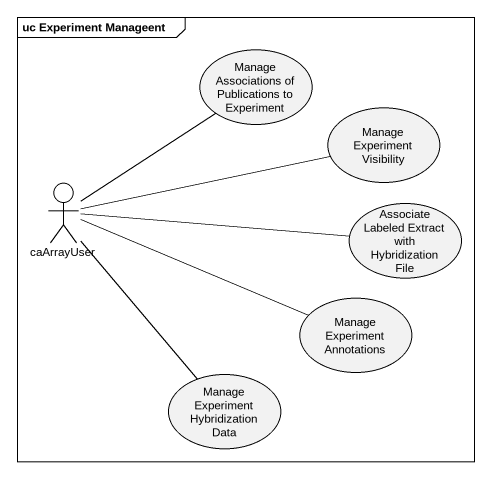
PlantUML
@startuml
mainframe uc Experiment Manageent
usecase "Manage Associations of Publications to Experiment" as Manage_Associations_of
usecase "Manage Experiment Visibility" as Manage_Experiment_Visibility
actor caArrayUser
usecase "Associate Labeled Extract with Hybridization File" as Associate_Labeled_Extract
usecase "Manage Experiment Annotations" as Manage_Experiment
usecase "Manage Experiment Hybridization Data" as Manage_Experiment_2
caArrayUser -up- Manage_Associations_of
caArrayUser -right- Manage_Experiment_Visibility
caArrayUser -right- Associate_Labeled_Extract
caArrayUser -right- Manage_Experiment
caArrayUser -- Manage_Experiment_2
@enduml
